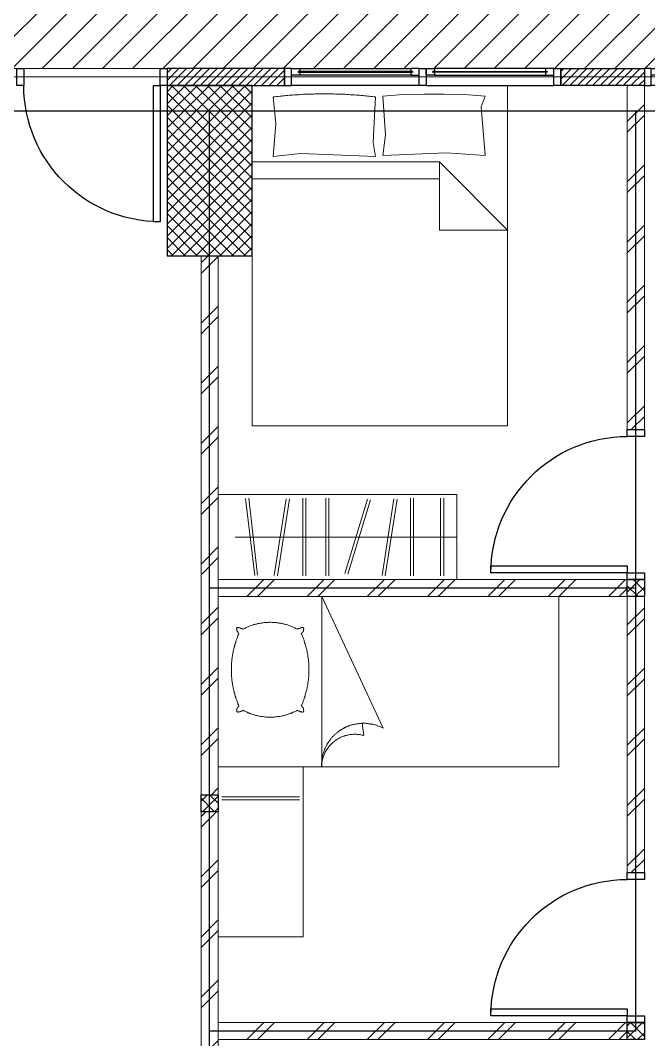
# Model space of a CAD drawing. Header units: inches. Extents: x -1 to 125, y -2 to 87.
# Drawn here: x 20.39 to 24.08, y 24.37 to 30.35 of the extents above; entities that cross this region are included whole.
import ezdxf

# ---------------------------------------------------------------- set-up
doc = ezdxf.new("R2010")
doc.units = ezdxf.units.IN
doc.header["$MEASUREMENT"] = 0
doc.layers.get('defpoints').update_dxf_attribs({"color": 1})
for name, color, linetype, lineweight in [('ars', 11, 'Continuous', 0), ('KOL', 1, 'Continuous', 30), ('KOLOM', 4, 'Continuous', 9), ('lan', 7, 'Continuous', 15), ('tem', 5, 'Continuous', 20)]:
    doc.layers.add(name, color=color, linetype=linetype, lineweight=lineweight)
doc.layers.add('as', color=1, linetype='Continuous', plot=False)
doc.layers.add('Kusen', color=30, linetype='Continuous')
doc.layers.add('POLYLINE TPAK', color=4, linetype='Continuous', lineweight=20, plot=False)

# ---------------------------------------------------------------- blocks, each defined once
blk = doc.blocks.new('k2')
at = {"layer": 'ars'}
h = blk.add_hatch(dxfattribs=at)
h.set_pattern_fill('_USER', color=256, scale=0.05, angle=45, double=1, pattern_type=0)
h.set_pattern_definition([(45, (0, -5), (-0.03535534, 0.03535534), []), (135, (0, -5), (-0.03535534, -0.03535534), [])])
h.paths.add_polyline_path([(-0.25, -0.5), (0.25, -0.5), (0.25, 0.5), (-0.25, 0.5)])
at = {"layer": 'KOL'}
blk.add_lwpolyline([(-0.25, -0.5), (0.25, -0.5), (0.25, 0.5), (-0.25, 0.5)], close=True, dxfattribs=at)
blk = doc.blocks.new('K 10.10')
at = {"layer": 'ars'}
h = blk.add_hatch(dxfattribs=at)
h.set_pattern_fill('_USER', color=256, scale=0.05, angle=45, double=1, pattern_type=0)
h.set_pattern_definition([(45, (0, 0), (-0.035355339, 0.035355339), []), (135, (0, 0), (-0.035355339, -0.035355339), [])])
h.paths.add_polyline_path([(1560.5383, 1380.4069), (1560.6383, 1380.4069), (1560.6383, 1380.5069), (1560.5383, 1380.5069)])
at = {"layer": 'KOL'}
blk.add_lwpolyline([(1560.5383, 1380.4069), (1560.6383, 1380.4069), (1560.6383, 1380.5069), (1560.5383, 1380.5069)], close=True, dxfattribs=at)
blk = doc.blocks.new('P.80')
at = {"layer": 'Kusen'}
for points in [[(-69.8094, -74.8368), (-69.7694, -74.8368), (-69.7694, -74.0368), (-69.8094, -74.0368)], [(-70.6094, -74.9368), (-70.5694, -74.9368), (-70.5694, -74.8368), (-70.6094, -74.8368)], [(-69.7694, -74.9368), (-69.7294, -74.9368), (-69.7294, -74.8368), (-69.7694, -74.8368)]]:
    blk.add_lwpolyline(points, close=True, dxfattribs=at)
blk.add_arc((-69.7694, -74.8368), 0.8, 90, 180, dxfattribs=at)
blk = doc.blocks.new('BED1')
at = {"color": 0, "linetype": 'Continuous'}
for points in [[(1.9976, 0), (1.9976, 1.4976), (0, 1.4976), (0, 0), (1.9976, 0)], [(1.5484, 1.0993), (1.1489, 1.0993), (1.1489, 1.4976), (1.5484, 1.0993)], [(1.9346, 1.3656), (1.9443, 1.2458), (1.9467, 1.1259), (1.9467, 1.0061), (1.9443, 0.8862), (1.9346, 0.7663), (1.707, 0.7809), (1.586, 0.7663), (1.6017, 1.1404), (1.586, 1.3656), (1.8717, 1.3426), (1.9346, 1.3656)], [(1.4492, 1.0993), (1.4492, 0)], [(1.5484, 1.0993), (1.5484, 0)], [(1.9298, 0.1235), (1.7724, 0.138), (1.5799, 0.1235), (1.5981, 0.2833), (1.5799, 0.7228), (1.6634, 0.7094), (1.9298, 0.7228)], [(1.9298, 0.1235), (1.931, 0.1332), (1.9322, 0.1429), (1.9334, 0.1513), (1.9346, 0.161), (1.9346, 0.1707), (1.9358, 0.1804), (1.937, 0.1889), (1.9383, 0.1985), (1.9383, 0.2082), (1.9395, 0.2179), (1.9407, 0.2264), (1.9407, 0.2361), (1.9419, 0.2458), (1.9419, 0.2542), (1.9431, 0.2639), (1.9431, 0.2736), (1.9443, 0.2833), (1.9443, 0.2918), (1.9455, 0.3015), (1.9455, 0.3111), (1.9455, 0.3208), (1.9467, 0.3293), (1.9467, 0.339), (1.9467, 0.3487), (1.9467, 0.3584), (1.9479, 0.3668), (1.9479, 0.3765), (1.9479, 0.3862), (1.9479, 0.3959), (1.9479, 0.4044), (1.9479, 0.414), (1.9479, 0.4237), (1.9479, 0.4334), (1.9479, 0.4419), (1.9479, 0.4516), (1.9479, 0.4613), (1.9479, 0.4709), (1.9479, 0.4794), (1.9467, 0.4891), (1.9467, 0.4988), (1.9467, 0.5085), (1.9467, 0.5169), (1.9455, 0.5266), (1.9455, 0.5363), (1.9455, 0.546), (1.9443, 0.5545), (1.9443, 0.5642), (1.9431, 0.5738), (1.9431, 0.5835), (1.9419, 0.592), (1.9419, 0.6017), (1.9407, 0.6114), (1.9407, 0.6199), (1.9395, 0.6295), (1.9383, 0.6392), (1.9383, 0.6489), (1.937, 0.6574), (1.9358, 0.6671), (1.9346, 0.6768), (1.9346, 0.6864), (1.9334, 0.6949), (1.9322, 0.7046), (1.931, 0.7143), (1.9298, 0.7228)]]:
    blk.add_lwpolyline(points, dxfattribs=at)
blk = doc.blocks.new('LEMARI1')
for points in [[(0.6998, 0.4988), (-0.6998, 0.4988)], [(-0.6998, 0), (0.6998, 0), (0.6998, 0.4988), (-0.6998, 0.4988), (-0.6998, 0)], [(-0.5387, 0.4758), (-0.4855, 0.023)], [(-0.4685, 0.0254), (-0.5206, 0.477)], [(-0.3002, 0.4746), (-0.3705, 0.0242)], [(-0.3523, 0.0218), (-0.2821, 0.4709)], [(-0.2034, 0.477), (-0.2034, 0.0218)], [(-0.1852, 0.0218), (-0.1852, 0.477)], [(-0.0678, 0.477), (-0.0678, 0.0218)], [(-0.0496, 0.0218), (-0.0496, 0.477)], [(0.1755, 0.4722), (0.0436, 0.0363)], [(0.0605, 0.0315), (0.1937, 0.4673)], [(0.3317, 0.4746), (0.2627, 0.0242)], [(0.2797, 0.0218), (0.3499, 0.4709)], [(0.4286, 0.477), (0.4286, 0.0218)], [(0.4467, 0.0218), (0.4467, 0.477)], [(0.6053, 0.477), (0.6053, 0.0218)], [(0.6235, 0.0218), (0.6235, 0.477)], [(0.6998, 0.2494), (-0.5993, 0.2494)]]:
    blk.add_lwpolyline(points)
blk = doc.blocks.new('T. J1')
at = {"layer": 'Kusen'}
for p, q in [((-0.7188, 0.1), (-0.0688, 0.1)), ((-0.0688, 0.06), (-0.7188, 0.06)), ((0.7212, 0.1), (0.0712, 0.1)), ((0.0712, 0.06), (0.7212, 0.06)), ((-0.0188, 0), (-0.7688, 0)), ((0.0212, 0), (0.7712, 0))]:
    blk.add_line(p, q, dxfattribs=at)
for points in [[(-0.8088, 0), (-0.7688, 0), (-0.7688, 0.1), (-0.8088, 0.1)], [(-0.0188, 0), (0.0212, 0), (0.0212, 0.1), (-0.0188, 0.1)], [(0.8112, 0), (0.7712, 0), (0.7712, 0.1), (0.8112, 0.1)]]:
    blk.add_lwpolyline(points, close=True, dxfattribs=at)
for points in [[(-0.7188, 0.0775), (-0.7188, 0.06), (-0.7688, 0.06), (-0.7688, 0.1), (-0.7188, 0.1), (-0.7188, 0.0825), (-0.7288, 0.0825), (-0.7288, 0.0775), (-0.7188, 0.0775)], [(-0.0688, 0.0775), (-0.0688, 0.06), (-0.0188, 0.06), (-0.0188, 0.1), (-0.0688, 0.1), (-0.0688, 0.0825), (-0.0588, 0.0825), (-0.0588, 0.0775), (-0.0688, 0.0775)], [(0.0712, 0.0775), (0.0712, 0.06), (0.0212, 0.06), (0.0212, 0.1), (0.0712, 0.1), (0.0712, 0.0825), (0.0612, 0.0825), (0.0612, 0.0775), (0.0712, 0.0775)], [(0.7212, 0.0775), (0.7212, 0.06), (0.7712, 0.06), (0.7712, 0.1), (0.7212, 0.1), (0.7212, 0.0825), (0.7312, 0.0825), (0.7312, 0.0775), (0.7212, 0.0775)]]:
    blk.add_lwpolyline(points, dxfattribs=at)
at = {"layer": 'Kusen', "color": 141}
for points in [[(-0.7288, 0.0775), (-0.0588, 0.0775), (-0.0588, 0.0825), (-0.7288, 0.0825)], [(0.7312, 0.0775), (0.0612, 0.0775), (0.0612, 0.0825), (0.7312, 0.0825)]]:
    blk.add_lwpolyline(points, close=True, dxfattribs=at)
blk = doc.blocks.new('A-DAS')
at = {"layer": 'ars'}
h = blk.add_hatch(dxfattribs=at)
h.set_pattern_fill('ANSI31', color=256, scale=0.01, style=0)
h.set_pattern_definition([(45, (-46.77, 15.9), (-0.02245064, 0.02245064), [])])
h.paths.add_polyline_path([(-31.85, 15.9), (-31.1607, 15.9), (-31.1607, 16), (-31.85, 16)])
h = blk.add_hatch(dxfattribs=at)
h.set_pattern_fill('ANSI31', color=256, scale=0.01, style=0)
h.set_pattern_definition([(45, (-37.059324, 15.9), (-0.02245064, 0.02245064), [])])
h.paths.add_polyline_path([(-29.05, 15.9), (-29.5407, 15.9), (-29.5407, 16), (-29.05, 16)])
h = blk.add_hatch(dxfattribs=at)
h.set_pattern_fill('TEMBOK', color=256, scale=0.25)
h.set_pattern_definition([(45, (-37.8, 2.65), (-0.1767767, 0.1767767), []), (45, (-37.7375, 2.65), (-0.1767767, 0.1767767), [])])
h.paths.add_polyline_path([(-29.15, 13.88), (-29.05, 13.88), (-29.05, 15.9), (-29.15, 15.9)])
h = blk.add_hatch(dxfattribs=at)
h.set_pattern_fill('TEMBOK', color=256, scale=0.25)
h.set_pattern_definition([(45, (-31.6, 5.925), (-0.176777, 0.176777), []), (45, (-31.5375, 5.925), (-0.176777, 0.176777), [])])
h.paths.add_polyline_path([(-31.55, 14.9), (-31.65, 14.9), (-31.6501, 11.7375), (-31.5501, 11.7375)])
h = blk.add_hatch(dxfattribs=at)
h.set_pattern_fill('TEMBOK', color=256, scale=0.25)
h.set_pattern_definition([(225, (-13.05, 18.65), (0.1767767, -0.1767767), []), (225, (-13.1125, 18.65), (0.1767767, -0.1767767), [])])
h.paths.add_polyline_path([(-29.15, 13), (-29.15, 12.9), (-31.55, 12.9), (-31.55, 13)])
h = blk.add_hatch(dxfattribs=at)
h.set_pattern_fill('TEMBOK', color=256, scale=0.25)
h.set_pattern_definition([(45, (-37.8, 0.05), (-0.1767767, 0.1767767), []), (45, (-37.7375, 0.05), (-0.1767767, 0.1767767), [])])
h.paths.add_polyline_path([(-29.15, 11.28), (-29.05, 11.28), (-29.05, 12.9), (-29.15, 12.9)])
h = blk.add_hatch(dxfattribs=at)
h.set_pattern_fill('TEMBOK', color=256, scale=0.25)
h.set_pattern_definition([(45, (-31.6, 7.625), (-0.176777, 0.176777), []), (45, (-31.5375, 7.625), (-0.176777, 0.176777), [])])
h.paths.add_polyline_path([(-31.55, 11.6375), (-31.65, 11.6375), (-31.65, 8.2), (-31.55, 8.2)])
h = blk.add_hatch(dxfattribs=at)
h.set_pattern_fill('TEMBOK', color=256, scale=0.25)
h.set_pattern_definition([(225, (-13.05, 16.05), (0.1767767, -0.1767767), []), (225, (-13.1125, 16.05), (0.1767767, -0.1767767), [])])
h.paths.add_polyline_path([(-29.15, 10.4), (-29.15, 10.3), (-31.55, 10.3), (-31.55, 10.4)])
for p, q in [((-31.3006, 11.9012), (-30.8018, 11.9012)), ((-31.5282, 11.7075), (-31.073, 11.7075))]:
    blk.add_line(p, q, dxfattribs=at)
for points in [[(-31.55, 11.9012), (-31.55, 12.9), (-29.5512, 12.9), (-29.5512, 11.9012)], [(-31.0512, 10.9024), (-31.55, 10.9024), (-31.55, 11.9012), (-31.0512, 11.9012)]]:
    blk.add_lwpolyline(points, close=True, dxfattribs=at)
for points in [[(-30.9423, 11.9012), (-30.9423, 12.9)], [(-30.9423, 12.9), (-30.5827, 12.1276)], [(-31.0851, 12.7087), (-31.09, 12.7111), (-31.0948, 12.7136), (-31.0996, 12.716), (-31.1045, 12.7184), (-31.1093, 12.7208), (-31.1142, 12.7232), (-31.119, 12.7245), (-31.1238, 12.7269), (-31.1287, 12.7281), (-31.1335, 12.7305), (-31.1384, 12.7317), (-31.1432, 12.7341), (-31.1481, 12.7354), (-31.1529, 12.7366), (-31.1577, 12.7378), (-31.1638, 12.739), (-31.1686, 12.7402), (-31.1735, 12.7414), (-31.1783, 12.7426), (-31.1832, 12.7438), (-31.188, 12.745), (-31.1941, 12.745), (-31.1989, 12.7462), (-31.2038, 12.7462), (-31.2086, 12.7475), (-31.2134, 12.7475), (-31.2195, 12.7487), (-31.2243, 12.7487), (-31.2292, 12.7487), (-31.234, 12.7487), (-31.2401, 12.7499), (-31.2449, 12.7499), (-31.2498, 12.7499), (-31.2546, 12.7487), (-31.2594, 12.7487), (-31.2655, 12.7487), (-31.2703, 12.7487), (-31.2752, 12.7475), (-31.28, 12.7475), (-31.2861, 12.7462), (-31.2909, 12.7462), (-31.2958, 12.745), (-31.3006, 12.745), (-31.3054, 12.7438), (-31.3103, 12.7426), (-31.3163, 12.7414), (-31.3212, 12.7402), (-31.326, 12.739), (-31.3309, 12.7378), (-31.3357, 12.7366), (-31.3406, 12.7354), (-31.3454, 12.7341), (-31.3502, 12.7317), (-31.3563, 12.7305), (-31.3611, 12.7281), (-31.366, 12.7269), (-31.3708, 12.7245), (-31.3757, 12.7232), (-31.3805, 12.7208), (-31.3841, 12.7184), (-31.389, 12.716), (-31.3938, 12.7136), (-31.3987, 12.7111), (-31.4035, 12.7087)], [(-31.4277, 12.6833), (-31.4301, 12.6772), (-31.4338, 12.6712), (-31.4362, 12.6639), (-31.4386, 12.6579), (-31.441, 12.6518), (-31.4435, 12.6446), (-31.4459, 12.6385), (-31.4471, 12.6312), (-31.4495, 12.6252), (-31.4519, 12.6191), (-31.4531, 12.6119), (-31.4556, 12.6058), (-31.4568, 12.5985), (-31.458, 12.5925), (-31.4604, 12.5852), (-31.4616, 12.5792), (-31.4628, 12.5719), (-31.464, 12.5659), (-31.4653, 12.5586), (-31.4665, 12.5525), (-31.4677, 12.5453), (-31.4677, 12.538), (-31.4689, 12.532), (-31.4701, 12.5247), (-31.4701, 12.5186), (-31.4713, 12.5114), (-31.4713, 12.5053), (-31.4713, 12.4981), (-31.4725, 12.4908), (-31.4725, 12.4847), (-31.4725, 12.4775), (-31.4725, 12.4714), (-31.4725, 12.4642), (-31.4725, 12.4569), (-31.4725, 12.4508), (-31.4713, 12.4436), (-31.4713, 12.4375), (-31.4713, 12.4303), (-31.4701, 12.423), (-31.4701, 12.4169), (-31.4689, 12.4097), (-31.4677, 12.4036), (-31.4677, 12.3964), (-31.4665, 12.3891), (-31.4653, 12.3831), (-31.464, 12.3758), (-31.4628, 12.3697), (-31.4616, 12.3625), (-31.4604, 12.3564), (-31.458, 12.3492), (-31.4568, 12.3431), (-31.4556, 12.3358), (-31.4531, 12.3298), (-31.4519, 12.3225), (-31.4495, 12.3165), (-31.4471, 12.3104), (-31.4459, 12.3031), (-31.4435, 12.2971), (-31.441, 12.2898), (-31.4386, 12.2838), (-31.4362, 12.2777), (-31.4338, 12.2705), (-31.4301, 12.2644), (-31.4277, 12.2584)], [(-31.4035, 12.7087), (-31.4035, 12.7087), (-31.4059, 12.7087), (-31.4059, 12.7099), (-31.4071, 12.7099), (-31.4071, 12.7111), (-31.4084, 12.7111), (-31.4084, 12.7123), (-31.412, 12.7123), (-31.412, 12.7123), (-31.4144, 12.7123), (-31.4144, 12.7136), (-31.418, 12.7136), (-31.418, 12.7148), (-31.4192, 12.7148), (-31.4192, 12.7148), (-31.4217, 12.7148), (-31.4217, 12.716), (-31.4241, 12.716), (-31.4241, 12.7172), (-31.4277, 12.7172), (-31.4277, 12.7184), (-31.4301, 12.7184), (-31.4301, 12.7184), (-31.4374, 12.7184), (-31.4374, 12.7184), (-31.4398, 12.7184), (-31.4398, 12.7172), (-31.4398, 12.7172), (-31.4398, 12.7148), (-31.441, 12.7148), (-31.441, 12.7136), (-31.4423, 12.7136), (-31.4423, 12.7099), (-31.441, 12.7099), (-31.441, 12.7087), (-31.4398, 12.7087), (-31.4398, 12.7002), (-31.4398, 12.7002), (-31.4398, 12.6978), (-31.4386, 12.6978), (-31.4386, 12.6966), (-31.4374, 12.6966), (-31.4374, 12.693), (-31.435, 12.693), (-31.435, 12.6906), (-31.4338, 12.6906), (-31.4338, 12.6893), (-31.4326, 12.6893), (-31.4326, 12.6869), (-31.4301, 12.6869), (-31.4301, 12.6857), (-31.4289, 12.6857), (-31.4289, 12.6845), (-31.4277, 12.6845), (-31.4277, 12.6845), (-31.4277, 12.6845), (-31.4277, 12.6833)], [(-31.0609, 12.6845), (-31.0597, 12.6845), (-31.0597, 12.6845), (-31.0597, 12.6845), (-31.0597, 12.6857), (-31.0585, 12.6857), (-31.0585, 12.6869), (-31.0573, 12.6869), (-31.0573, 12.6893), (-31.0561, 12.6893), (-31.0561, 12.6906), (-31.0536, 12.6906), (-31.0536, 12.693), (-31.0512, 12.693), (-31.0512, 12.6966), (-31.0512, 12.6966), (-31.0512, 12.6978), (-31.05, 12.6978), (-31.05, 12.7002), (-31.0488, 12.7002), (-31.0488, 12.7087), (-31.0476, 12.7087), (-31.0476, 12.7099), (-31.0476, 12.7099), (-31.0476, 12.7136), (-31.0476, 12.7136), (-31.0476, 12.7148), (-31.0488, 12.7148), (-31.0488, 12.7172), (-31.05, 12.7172), (-31.05, 12.7184), (-31.0512, 12.7184), (-31.0512, 12.7184), (-31.0585, 12.7184), (-31.0585, 12.7184), (-31.0609, 12.7184), (-31.0609, 12.7172), (-31.0657, 12.7172), (-31.0657, 12.716), (-31.0682, 12.716), (-31.0682, 12.7148), (-31.0694, 12.7148), (-31.0694, 12.7148), (-31.0718, 12.7148), (-31.0718, 12.7136), (-31.0742, 12.7136), (-31.0742, 12.7123), (-31.0766, 12.7123), (-31.0766, 12.7123), (-31.0791, 12.7123), (-31.0791, 12.7111), (-31.0815, 12.7111), (-31.0815, 12.7099), (-31.0839, 12.7099), (-31.0839, 12.7087), (-31.0851, 12.7087), (-31.0851, 12.7087)], [(-31.0621, 12.2584), (-31.0597, 12.2644), (-31.0561, 12.2717), (-31.0536, 12.2777), (-31.0512, 12.2838), (-31.0488, 12.2898), (-31.0464, 12.2971), (-31.0452, 12.3031), (-31.0427, 12.3104), (-31.0403, 12.3165), (-31.0391, 12.3225), (-31.0367, 12.3298), (-31.0355, 12.3358), (-31.0331, 12.3431), (-31.0318, 12.3492), (-31.0306, 12.3564), (-31.0282, 12.3625), (-31.027, 12.3697), (-31.0258, 12.3758), (-31.0246, 12.3831), (-31.0234, 12.3891), (-31.0234, 12.3964), (-31.0222, 12.4036), (-31.0209, 12.4097), (-31.0197, 12.4169), (-31.0197, 12.423), (-31.0185, 12.4303), (-31.0185, 12.4375), (-31.0185, 12.4436), (-31.0173, 12.4508), (-31.0173, 12.4569), (-31.0173, 12.4642), (-31.0173, 12.4714), (-31.0173, 12.4775), (-31.0173, 12.4847), (-31.0173, 12.4908), (-31.0185, 12.4981), (-31.0185, 12.5053), (-31.0185, 12.5114), (-31.0197, 12.5186), (-31.0197, 12.5247), (-31.0209, 12.532), (-31.0222, 12.5392), (-31.0234, 12.5453), (-31.0234, 12.5525), (-31.0246, 12.5586), (-31.0258, 12.5659), (-31.027, 12.5719), (-31.0282, 12.5792), (-31.0306, 12.5852), (-31.0318, 12.5925), (-31.0331, 12.5985), (-31.0355, 12.6058), (-31.0367, 12.6119), (-31.0391, 12.6191), (-31.0403, 12.6252), (-31.0427, 12.6312), (-31.0452, 12.6385), (-31.0464, 12.6446), (-31.0488, 12.6518), (-31.0512, 12.6579), (-31.0536, 12.6639), (-31.0573, 12.6712), (-31.0597, 12.6772), (-31.0621, 12.6833)], [(-31.0609, 12.6833), (-31.0609, 12.6845)], [(-31.4277, 12.2571), (-31.4277, 12.2571), (-31.4277, 12.2571), (-31.4277, 12.2559), (-31.4289, 12.2559), (-31.4301, 12.2559), (-31.4301, 12.2535), (-31.4326, 12.2535), (-31.4326, 12.2511), (-31.4338, 12.2511), (-31.4338, 12.2511), (-31.435, 12.2511), (-31.435, 12.2487), (-31.4374, 12.2487), (-31.4374, 12.245), (-31.4386, 12.245), (-31.4386, 12.2426), (-31.4398, 12.2426), (-31.4398, 12.2414), (-31.4398, 12.2414), (-31.4398, 12.2317), (-31.441, 12.2317), (-31.441, 12.2305), (-31.4423, 12.2305), (-31.4423, 12.2269), (-31.441, 12.2269), (-31.441, 12.2269), (-31.4398, 12.2269), (-31.4398, 12.2232), (-31.4398, 12.2232), (-31.4398, 12.2232), (-31.4374, 12.2232), (-31.4374, 12.222), (-31.4301, 12.222), (-31.4301, 12.2232), (-31.4277, 12.2232), (-31.4277, 12.2232), (-31.4241, 12.2232), (-31.4241, 12.2245), (-31.4217, 12.2245), (-31.4217, 12.2257), (-31.4192, 12.2257), (-31.4192, 12.2269), (-31.418, 12.2269), (-31.418, 12.2269), (-31.4144, 12.2269), (-31.4144, 12.2281), (-31.412, 12.2281), (-31.412, 12.2293), (-31.4084, 12.2293), (-31.4084, 12.2293), (-31.4071, 12.2293), (-31.4071, 12.2305), (-31.4059, 12.2305), (-31.4059, 12.2317), (-31.4035, 12.2317), (-31.4035, 12.2329)], [(-31.4035, 12.2329), (-31.3987, 12.2305), (-31.3938, 12.2281), (-31.389, 12.2257), (-31.3841, 12.2232), (-31.3805, 12.2208), (-31.3757, 12.2184), (-31.3708, 12.2172), (-31.366, 12.2148), (-31.3611, 12.2136), (-31.3563, 12.2111), (-31.3502, 12.2099), (-31.3454, 12.2075), (-31.3406, 12.2063), (-31.3357, 12.2051), (-31.3309, 12.2039), (-31.326, 12.2027), (-31.3212, 12.2015), (-31.3163, 12.2002), (-31.3103, 12.199), (-31.3054, 12.1978), (-31.3006, 12.1966), (-31.2958, 12.1966), (-31.2909, 12.1954), (-31.2861, 12.1954), (-31.28, 12.1942), (-31.2752, 12.1942), (-31.2703, 12.193), (-31.2655, 12.193), (-31.2594, 12.193), (-31.2546, 12.193), (-31.2498, 12.193), (-31.2449, 12.1918), (-31.2389, 12.193), (-31.234, 12.193), (-31.2292, 12.193), (-31.2243, 12.193), (-31.2195, 12.193), (-31.2134, 12.1942), (-31.2086, 12.1942), (-31.2038, 12.1954), (-31.1989, 12.1954), (-31.1941, 12.1966), (-31.188, 12.1966), (-31.1832, 12.1978), (-31.1783, 12.199), (-31.1735, 12.2002), (-31.1686, 12.2015), (-31.1638, 12.2027), (-31.1577, 12.2039), (-31.1529, 12.2051), (-31.1481, 12.2063), (-31.1432, 12.2075), (-31.1384, 12.2099), (-31.1335, 12.2111), (-31.1287, 12.2136), (-31.1238, 12.2148), (-31.119, 12.2172), (-31.1142, 12.2184), (-31.1093, 12.2208), (-31.1045, 12.2232), (-31.0996, 12.2257), (-31.0948, 12.2281), (-31.09, 12.2305), (-31.0851, 12.2329)], [(-31.0851, 12.2329), (-31.0851, 12.2317), (-31.0839, 12.2317), (-31.0839, 12.2305), (-31.0815, 12.2305), (-31.0815, 12.2293), (-31.0791, 12.2293), (-31.0791, 12.2293), (-31.0766, 12.2293), (-31.0766, 12.2281), (-31.0742, 12.2281), (-31.0742, 12.2269), (-31.0718, 12.2269), (-31.0718, 12.2269), (-31.0694, 12.2269), (-31.0694, 12.2257), (-31.0682, 12.2257), (-31.0682, 12.2245), (-31.0657, 12.2245), (-31.0657, 12.2232), (-31.0609, 12.2232), (-31.0609, 12.2232), (-31.0585, 12.2232), (-31.0585, 12.222), (-31.0512, 12.222), (-31.0512, 12.2232), (-31.05, 12.2232), (-31.05, 12.2232), (-31.0488, 12.2232), (-31.0488, 12.2269), (-31.0476, 12.2269), (-31.0476, 12.2269), (-31.0476, 12.2269), (-31.0476, 12.2305), (-31.0476, 12.2305), (-31.0476, 12.2317), (-31.0488, 12.2317), (-31.0488, 12.2414), (-31.05, 12.2414), (-31.05, 12.2426), (-31.0512, 12.2426), (-31.0512, 12.245), (-31.0512, 12.245), (-31.0512, 12.2487), (-31.0536, 12.2487), (-31.0536, 12.2511), (-31.0561, 12.2511), (-31.0561, 12.2511), (-31.0573, 12.2511), (-31.0573, 12.2535), (-31.0585, 12.2535), (-31.0585, 12.2559), (-31.0597, 12.2559), (-31.0597, 12.2559), (-31.0597, 12.2571), (-31.0609, 12.2571), (-31.0609, 12.2571)], [(-30.5827, 12.1288), (-30.5863, 12.13), (-30.59, 12.1324), (-30.5936, 12.1337), (-30.5972, 12.1361), (-30.6008, 12.1373), (-30.6045, 12.1385), (-30.6093, 12.1397), (-30.613, 12.1421), (-30.6166, 12.1433), (-30.6202, 12.1446), (-30.6238, 12.1458), (-30.6275, 12.147), (-30.6323, 12.1482), (-30.636, 12.1494), (-30.6396, 12.1494), (-30.6432, 12.1506), (-30.6469, 12.1518), (-30.6517, 12.1518), (-30.6553, 12.153), (-30.659, 12.1542), (-30.6626, 12.1542), (-30.6674, 12.1542), (-30.6711, 12.1554), (-30.6747, 12.1554), (-30.6795, 12.1554), (-30.6832, 12.1567), (-30.6868, 12.1567), (-30.6904, 12.1567), (-30.6953, 12.1567), (-30.6989, 12.1567), (-30.7025, 12.1567), (-30.7074, 12.1567), (-30.711, 12.1567), (-30.7146, 12.1554), (-30.7183, 12.1554), (-30.7231, 12.1554), (-30.7268, 12.1542), (-30.7304, 12.1542), (-30.734, 12.1542), (-30.7389, 12.153), (-30.7425, 12.1518), (-30.7461, 12.1518), (-30.7498, 12.1506), (-30.7546, 12.1494), (-30.7582, 12.1494), (-30.7619, 12.1482), (-30.7655, 12.147), (-30.7691, 12.1458), (-30.774, 12.1446), (-30.7776, 12.1433), (-30.7812, 12.1421), (-30.7849, 12.1409), (-30.7885, 12.1385), (-30.7921, 12.1373), (-30.7958, 12.1361), (-30.7994, 12.1349), (-30.803, 12.1324), (-30.8067, 12.1312), (-30.8103, 12.1288), (-30.8139, 12.1276), (-30.8176, 12.1252), (-30.8212, 12.1228), (-30.8248, 12.1203), (-30.8285, 12.1191), (-30.8321, 12.1167), (-30.8357, 12.1143), (-30.8381, 12.1119), (-30.8418, 12.1094), (-30.8454, 12.107), (-30.8478, 12.1046), (-30.8515, 12.1022), (-30.8551, 12.0998), (-30.8575, 12.0973), (-30.8611, 12.0949), (-30.8636, 12.0913), (-30.8672, 12.0889), (-30.8696, 12.0864), (-30.872, 12.0828), (-30.8757, 12.0804), (-30.8781, 12.078), (-30.8805, 12.0743), (-30.8829, 12.0719), (-30.8866, 12.0683), (-30.889, 12.0659), (-30.8914, 12.0622), (-30.8938, 12.0586), (-30.8962, 12.0562), (-30.8987, 12.0525), (-30.8999, 12.0489), (-30.9023, 12.0465), (-30.9047, 12.0429), (-30.9071, 12.0392), (-30.9096, 12.0356), (-30.9108, 12.032), (-30.9132, 12.0295), (-30.9144, 12.0259), (-30.9168, 12.0223), (-30.918, 12.0186), (-30.9205, 12.015), (-30.9217, 12.0114), (-30.9229, 12.0077), (-30.9253, 12.0041), (-30.9265, 12.0005), (-30.9277, 11.9969), (-30.9289, 11.9932), (-30.9301, 11.9896), (-30.9314, 11.9847), (-30.9326, 11.9811), (-30.9338, 11.9775), (-30.935, 11.9738), (-30.9362, 11.9702), (-30.9374, 11.9654), (-30.9374, 11.9617), (-30.9386, 11.9581), (-30.9398, 11.9545), (-30.9398, 11.9496), (-30.941, 11.946), (-30.941, 11.9424), (-30.9423, 11.9387), (-30.9423, 11.9339), (-30.9423, 11.9303), (-30.9435, 11.9266), (-30.9435, 11.9218), (-30.9435, 11.9182), (-30.9435, 11.9133), (-30.9435, 11.9097), (-30.9435, 11.9061), (-30.9435, 11.9012)], [(-30.705, 12.1567), (-30.6953, 12.084)], [(-30.6953, 12.0852), (-30.7013, 12.0864), (-30.7062, 12.0877), (-30.7122, 12.0889), (-30.7171, 12.0901), (-30.7231, 12.0901), (-30.728, 12.0913), (-30.734, 12.0913), (-30.7389, 12.0925), (-30.7449, 12.0925), (-30.751, 12.0925), (-30.7558, 12.0925), (-30.7619, 12.0913), (-30.7667, 12.0913), (-30.7728, 12.0901), (-30.7776, 12.0901), (-30.7837, 12.0889), (-30.7885, 12.0877), (-30.7946, 12.0864), (-30.7994, 12.0852), (-30.8042, 12.084), (-30.8103, 12.0816), (-30.8151, 12.0804), (-30.82, 12.078), (-30.826, 12.0768), (-30.8309, 12.0743), (-30.8357, 12.0719), (-30.8406, 12.0695), (-30.8454, 12.0659), (-30.8502, 12.0634), (-30.8551, 12.061), (-30.8599, 12.0574), (-30.8648, 12.0538), (-30.8684, 12.0501), (-30.8732, 12.0465), (-30.8769, 12.0429), (-30.8817, 12.0392), (-30.8854, 12.0356), (-30.889, 12.032), (-30.8938, 12.0271), (-30.8975, 12.0235), (-30.9011, 12.0199), (-30.9035, 12.015), (-30.9071, 12.0102), (-30.9108, 12.0053), (-30.9132, 12.0017), (-30.9156, 11.9969), (-30.9192, 11.992), (-30.9217, 11.9872), (-30.9241, 11.9823), (-30.9265, 11.9775), (-30.9289, 11.9714), (-30.9301, 11.9666), (-30.9326, 11.9617), (-30.9338, 11.9569), (-30.9362, 11.9508), (-30.9374, 11.946), (-30.9386, 11.94), (-30.9398, 11.9351), (-30.941, 11.9291), (-30.941, 11.9242), (-30.9423, 11.9182), (-30.9423, 11.9133), (-30.9435, 11.9073), (-30.9435, 11.9012)], [(-31.073, 11.7257), (-31.5282, 11.7257)]]:
    blk.add_lwpolyline(points, dxfattribs=at)
at = {"layer": 'as'}
for p, q in [((-37.8, 15.75), (36.6, 15.75)), ((-31.6, 0.55), (-31.6, 15.75)), ((-29.1, 10.35), (-29.1, 15.75)), ((-29.1, 12.95), (-31.6, 12.95)), ((-29.1, 10.35), (-31.6, 10.35))]:
    blk.add_line(p, q, dxfattribs=at)
at = {"layer": 'KOL'}
for points in [[(-31.85, 15.9), (-31.1607, 15.9), (-31.1607, 16), (-31.85, 16)], [(-29.05, 15.9), (-29.5407, 15.9), (-29.5407, 16), (-29.05, 16)]]:
    blk.add_lwpolyline(points, close=True, dxfattribs=at)
at = {"layer": 'lan'}
blk.add_line((-32.69, 16), (-31.89, 16), dxfattribs=at)
at = {"layer": 'POLYLINE TPAK', "color": 3}
blk.add_lwpolyline([(24.15, 58.85), (-25.35, 58.85), (-25.35, 60.75), (-31.65, 60.75), (-31.65, 58.85), (-38.1, 58.85), (-38.1, 45.35), (-7.15, 45.35), (-7.15, 43.3), (-7.15, 15.95), (-38.1, 15.95), (-38.1, 2.45), (-31.65, 2.45), (-31.65, 0.55), (-25.35, 0.55), (-25.35, 2.45), (24.15, 2.45)], dxfattribs=at)
blk.add_lwpolyline([(-38.15, 19.05), (-7.2, 19.05), (-7.2, 16), (-38.15, 16)], close=True, dxfattribs=at)
at = {"layer": 'tem'}
for points in [[(-29.15, 13.88), (-29.15, 15.9), (-29.05, 15.9), (-29.05, 13.88)], [(-31.55, 13), (-29.15, 13), (-29.15, 12.9), (-31.55, 12.9)], [(-29.15, 11.28), (-29.15, 12.9), (-29.05, 12.9), (-29.05, 11.28)], [(-31.55, 10.4), (-29.15, 10.4), (-29.15, 10.3), (-31.55, 10.3)]]:
    blk.add_lwpolyline(points, close=True, dxfattribs=at)
at = {"layer": 'tem', "ltscale": 2}
for points in [[(-31.55, 14.9), (-31.65, 14.9), (-31.65, 11.7375), (-31.55, 11.7375)], [(-31.55, 11.6375), (-31.65, 11.6375), (-31.65, 8.2), (-31.55, 8.2)]]:
    blk.add_lwpolyline(points, close=True, dxfattribs=at)
at = {"layer": 'ars', "xscale": -1, "rotation": 270}
blk.add_blockref('BED1', (-31.35, 13.9024), dxfattribs=at)
at = {"layer": 'ars'}
blk.add_blockref('LEMARI1', (-30.8502, 13), dxfattribs=at)
at = {"layer": 'KOL', "rotation": 180}
blk.add_blockref('k2', (-31.6, 15.4), dxfattribs=at)
at = {"layer": 'KOLOM', "extrusion": (0, 0, -1), "zscale": -1, "rotation": 180}
for p in [(1589.6883, 1393.4069), (1589.6883, 1390.8069)]:
    blk.add_blockref('K 10.10', p, dxfattribs=at)
at = {"layer": 'KOLOM', "extrusion": (0, 0, -1), "zscale": -1}
blk.add_blockref('K 10.10', (-1528.9883, -1368.7694), dxfattribs=at)
at = {"layer": 'Kusen', "xscale": -1}
for p, rotation in [((37.8794, -58.9368), 180), ((-103.9868, -56.7294), 90), ((-103.9868, -59.3294), 90)]:
    blk.add_blockref('P.80', p, dxfattribs=dict(at, rotation=rotation))
for p in [(-30.3495, 15.9), (-28.2388, 15.9)]:
    blk.add_blockref('T. J1', p, dxfattribs=at)

msp = doc.modelspace()

# ---------------------------------------------------------------- hatches: boundary and pattern name
at = {"layer": 'defpoints'}
h = msp.add_hatch(dxfattribs=at)
h.set_pattern_fill('ANSI31', color=256, style=0)
h.paths.add_polyline_path([(14.9523, 33.1162), (45.9023, 33.1162), (45.9023, 30.0662), (14.9523, 30.0662)])

# ---------------------------------------------------------------- block references
msp.add_blockref('A-DAS', (53.1023, 14.0662))

doc.saveas('drawing.dxf')
